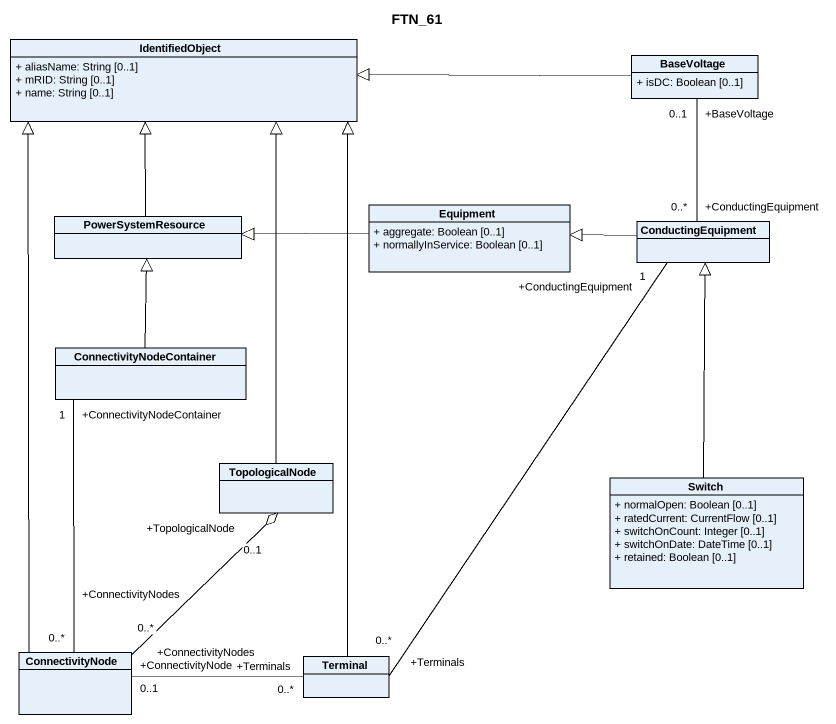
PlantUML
@startuml
title FTN_61
hide circle
hide empty members
skinparam classAttributeIconSize 0
class IdentifiedObject {
  + aliasName: String [0..1]
  + mRID: String [0..1]
  + name: String [0..1]
}
class BaseVoltage {
  + isDC: Boolean [0..1]
}
class Equipment {
  + aggregate: Boolean [0..1]
  + normallyInService: Boolean [0..1]
}
class PowerSystemResource
class ConductingEquipment
class ConnectivityNodeContainer
class TopologicalNode
class Switch {
  + normalOpen: Boolean [0..1]
  + ratedCurrent: CurrentFlow [0..1]
  + switchOnCount: Integer [0..1]
  + switchOnDate: DateTime [0..1]
  + retained: Boolean [0..1]
}
class ConnectivityNode
class Terminal
BaseVoltage -left-|> IdentifiedObject
BaseVoltage "+BaseVoltage\n0..1" -- "+ConductingEquipment\n0..*" ConductingEquipment
Equipment -left-|> PowerSystemResource
PowerSystemResource -up-|> IdentifiedObject
ConductingEquipment -left-|> Equipment
ConnectivityNodeContainer -up-|> PowerSystemResource
TopologicalNode -up-|> IdentifiedObject
Switch -up-|> ConductingEquipment
ConnectivityNode -up-|> IdentifiedObject
ConnectivityNode "+ConnectivityNodes\n0..*" -up- "+ConnectivityNodeContainer\n1" ConnectivityNodeContainer
ConnectivityNode "+ConnectivityNodes\n0..*" -up-o "+TopologicalNode\n0..1" TopologicalNode
Terminal -up-|> IdentifiedObject
Terminal "+Terminals\n0..*" -up- "+ConductingEquipment\n1" ConductingEquipment
Terminal "+Terminals\n0..*" -left- "+ConnectivityNode\n0..1" ConnectivityNode
@enduml
